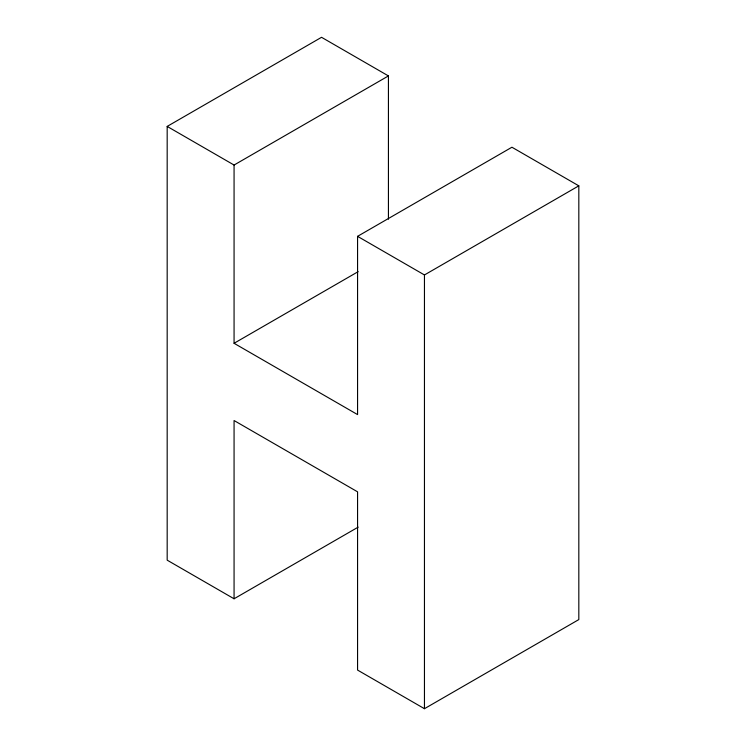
<?xml version="1.0" encoding="UTF-8"?>
<svg xmlns="http://www.w3.org/2000/svg" width="746" height="746" viewBox="0 0 746 746"><rect width="100%" height="100%" fill="white"/><g stroke="black" fill="none" stroke-linecap="round" stroke-linejoin="round"><path stroke-width="1.12" d="M358.173 527.133L234.067 598.777L167.179 560.162L167.179 126.419L321.545 37.3L388.433 75.924L388.433 219.221M167.179 126.419L234.067 165.043L388.433 75.924M234.067 165.043L234.067 343.291L357.567 414.59L357.567 236.342L511.933 147.223L578.821 185.838L578.821 619.581L424.455 708.7L357.567 670.076L357.567 491.828L234.067 420.53L234.067 598.777M234.067 343.291L358.173 271.647M357.567 236.342L424.455 274.957L578.821 185.838M424.455 274.957L424.455 708.7"/></g></svg>
